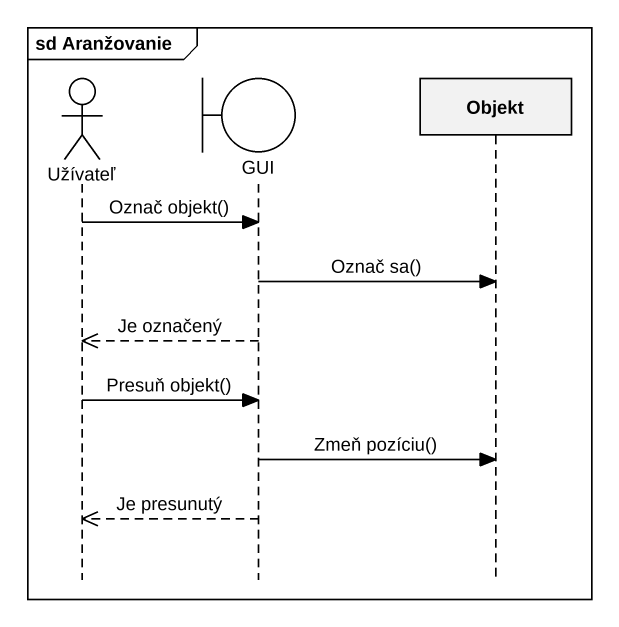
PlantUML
@startuml
mainframe sd Aranžovanie
hide footbox
actor Užívateľ
boundary GUI
participant Objekt

Užívateľ -> GUI : Označ objekt()
GUI -> Objekt : Označ sa()
GUI -->> Užívateľ : Je označený
Užívateľ -> GUI : Presuň objekt()
GUI -> Objekt : Zmeň pozíciu()
GUI -->> Užívateľ : Je presunutý
@enduml
